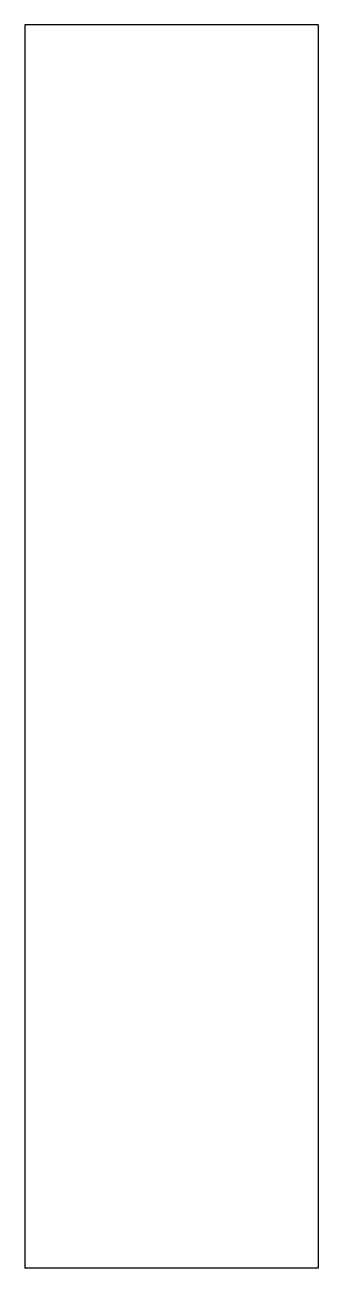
# Model space of a CAD drawing. Extents: x 362 to 433, y 0 to 300.
import ezdxf

# ---------------------------------------------------------------- set-up
doc = ezdxf.new("R2010")
doc.units = 0
doc.header["$MEASUREMENT"] = 0
doc.layers.add('VISIBLE', color=7, linetype='CONTINUOUS')

msp = doc.modelspace()

# ---------------------------------------------------------------- linework, layer by layer
at = {"layer": 'VISIBLE'}
for p, q in [((361.88, 300), (361.88, 0)), ((432.59, 300), (361.88, 300)), ((432.59, 300), (432.59, 0)), ((432.59, 0), (361.88, 0))]:
    msp.add_line(p, q, dxfattribs=at)

doc.saveas('drawing.dxf')
